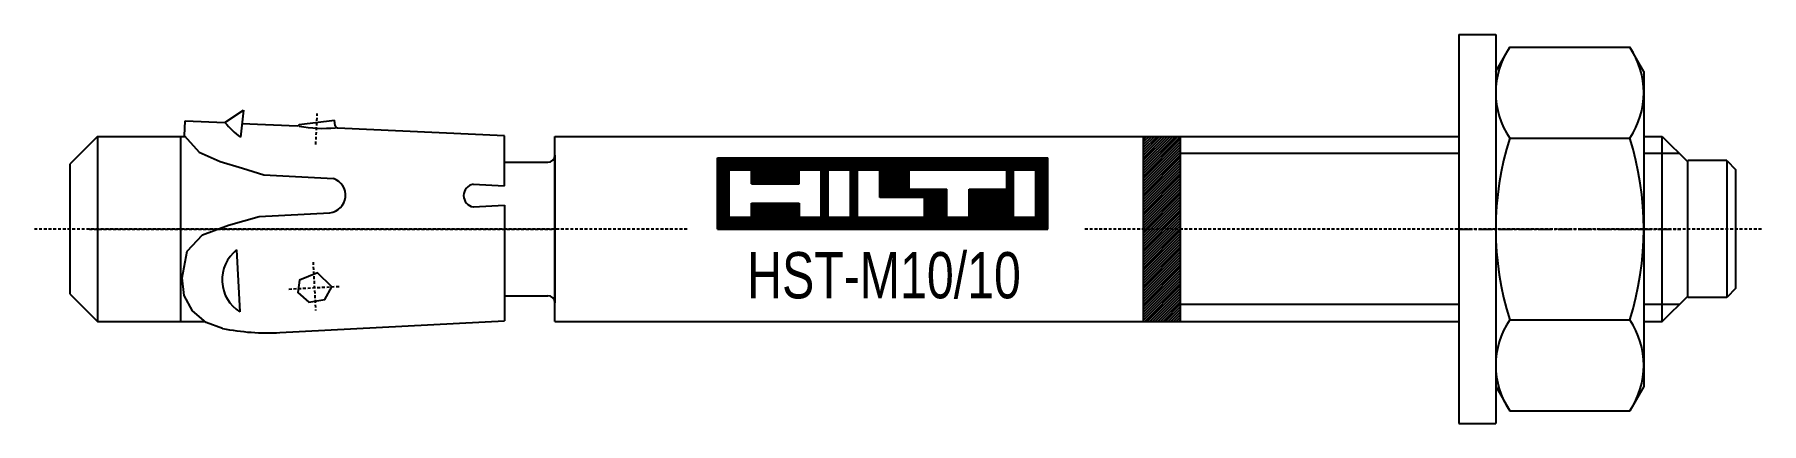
# Model space of a CAD drawing. Header units: millimetres. Extents: x 296 to 4896, y 152 to 3333.
# Drawn here: x 3653.4 to 3746.7, y 1717.1 to 1738.1 of the extents above; entities that cross this region are included whole.
import ezdxf
from ezdxf.enums import TextEntityAlignment as Align

# ---------------------------------------------------------------- set-up
doc = ezdxf.new("R2010")
doc.units = ezdxf.units.MM
doc.linetypes.add('CENTERLI', pattern=[1, 0.75, -0.0625, 0.125, -0.0625])
doc.linetypes.add('DASHED', pattern=[0.25, 0.15625, -0.09375])
for name, color, linetype in [('1', 1, 'DASHED'), ('10', 1, 'Continuous'), ('2', 3, 'Continuous'), ('3', 4, 'Continuous'), ('4', 2, 'Continuous'), ('951', 1, 'Continuous')]:
    doc.layers.add(name, color=color, linetype=linetype)
doc.styles.get("Standard").update_dxf_attribs({"font": 'arial.ttf'})

# ---------------------------------------------------------------- blocks, each defined once
blk = doc.blocks.new('HST-M10-10')
at = {"layer": '1'}
for p, q in [((-76.714, 4.57), (-76.638, 6.23)), ((-56.66, 0), (-91.911, 0)), ((-88.947, 0), (-63.947, 0)), ((1.376, 0), (-35.227, 0)), ((-76.866, -1.784), (-76.729, -4.407)), ((-78.177, -3.24), (-75.446, -3.097))]:
    blk.add_line(p, q, dxfattribs=at)
at = {"layer": '1', "linetype": 'Continuous'}
blk.add_arc((-76.344, 11.794), 6.36, 258.4927, 276.20763, dxfattribs=at)
at = {"layer": '10'}
for p, q in [((-55.02, 3.84), (-37.175, 3.84)), ((-55.02, 0), (-55.02, 3.84)), ((-54.985, 3.84), (-54.985, 0)), ((-54.921, 0), (-54.921, 3.84)), ((-54.857, 3.84), (-54.857, 0)), ((-54.793, 0), (-54.793, 3.84)), ((-54.729, 3.84), (-54.729, 0)), ((-54.665, 0), (-54.665, 3.84)), ((-54.601, 3.84), (-54.601, 0)), ((-54.537, 0), (-54.537, 3.84)), ((-54.473, 3.84), (-54.473, 0)), ((-54.409, 0), (-54.409, 3.84)), ((-54.345, 3.84), (-54.345, 3.2)), ((-54.281, 3.2), (-54.281, 3.84)), ((-54.217, 3.84), (-54.217, 3.2)), ((-54.153, 3.2), (-54.153, 3.84)), ((-54.089, 3.84), (-54.089, 3.2)), ((-54.025, 3.2), (-54.025, 3.84)), ((-53.961, 3.84), (-53.961, 3.2)), ((-53.897, 3.2), (-53.897, 3.84)), ((-53.833, 3.84), (-53.833, 3.2)), ((-53.769, 3.2), (-53.769, 3.84)), ((-53.705, 3.84), (-53.705, 3.2)), ((-53.641, 3.2), (-53.641, 3.84)), ((-53.577, 3.84), (-53.577, 3.2)), ((-53.513, 3.2), (-53.513, 3.84)), ((-53.449, 3.84), (-53.449, 3.2)), ((-53.385, 3.2), (-53.385, 3.84)), ((-53.321, 3.84), (-53.321, 3.2)), ((-53.257, 3.2), (-53.257, 3.84)), ((-53.193, 3.84), (-53.193, 3.2)), ((-53.129, 2.447), (-53.129, 3.84)), ((-53.065, 3.84), (-53.065, 2.447)), ((-53.001, 2.447), (-53.001, 3.84)), ((-52.937, 3.84), (-52.937, 2.447)), ((-52.873, 2.447), (-52.873, 3.84)), ((-52.809, 3.84), (-52.809, 2.447)), ((-52.745, 2.447), (-52.745, 3.84)), ((-52.681, 3.84), (-52.681, 2.447)), ((-52.617, 2.447), (-52.617, 3.84)), ((-52.553, 3.84), (-52.553, 2.447)), ((-52.489, 2.447), (-52.489, 3.84)), ((-52.425, 3.84), (-52.425, 2.447)), ((-52.361, 2.447), (-52.361, 3.84)), ((-52.297, 3.84), (-52.297, 2.447)), ((-52.233, 2.447), (-52.233, 3.84)), ((-52.169, 3.84), (-52.169, 2.447)), ((-52.105, 2.447), (-52.105, 3.84)), ((-52.041, 3.84), (-52.041, 2.447)), ((-51.977, 2.447), (-51.977, 3.84)), ((-51.913, 3.84), (-51.913, 2.447)), ((-51.849, 2.447), (-51.849, 3.84)), ((-51.785, 3.84), (-51.785, 2.447)), ((-51.721, 2.447), (-51.721, 3.84)), ((-51.657, 3.84), (-51.657, 2.447)), ((-51.593, 2.447), (-51.593, 3.84)), ((-51.529, 3.84), (-51.529, 2.447)), ((-51.465, 2.447), (-51.465, 3.84)), ((-51.401, 3.84), (-51.401, 2.447)), ((-51.337, 2.447), (-51.337, 3.84)), ((-51.273, 3.84), (-51.273, 2.447)), ((-51.209, 2.447), (-51.209, 3.84)), ((-51.145, 3.84), (-51.145, 2.447)), ((-51.081, 2.447), (-51.081, 3.84)), ((-51.017, 3.84), (-51.017, 2.447)), ((-50.953, 2.447), (-50.953, 3.84)), ((-50.889, 3.84), (-50.889, 2.447)), ((-50.825, 2.447), (-50.825, 3.84)), ((-50.761, 3.84), (-50.761, 2.447)), ((-50.697, 2.447), (-50.697, 3.84)), ((-50.633, 3.84), (-50.633, 2.447)), ((-50.569, 3.2), (-50.569, 3.84)), ((-50.505, 3.84), (-50.505, 3.2)), ((-50.441, 3.2), (-50.441, 3.84)), ((-50.377, 3.84), (-50.377, 3.2)), ((-50.313, 3.2), (-50.313, 3.84)), ((-50.249, 3.84), (-50.249, 3.2)), ((-50.185, 3.2), (-50.185, 3.84)), ((-50.121, 3.84), (-50.121, 3.2)), ((-50.057, 3.2), (-50.057, 3.84)), ((-49.993, 3.84), (-49.993, 3.2)), ((-49.929, 3.2), (-49.929, 3.84)), ((-49.865, 3.84), (-49.865, 3.2)), ((-49.801, 3.2), (-49.801, 3.84)), ((-49.737, 3.84), (-49.737, 3.2)), ((-49.673, 3.2), (-49.673, 3.84)), ((-49.609, 3.84), (-49.609, 3.2)), ((-49.545, 3.2), (-49.545, 3.84)), ((-49.481, 3.84), (-49.481, 3.2)), ((-49.417, 3.2), (-49.417, 3.84)), ((-49.353, 3.84), (-49.353, 0)), ((-49.289, 0), (-49.289, 3.84)), ((-49.225, 3.84), (-49.225, 0)), ((-49.161, 0), (-49.161, 3.84)), ((-49.097, 3.84), (-49.097, 0)), ((-49.033, 3.2), (-49.033, 3.84)), ((-48.969, 3.84), (-48.969, 3.2)), ((-48.905, 3.2), (-48.905, 3.84)), ((-48.841, 3.84), (-48.841, 3.2)), ((-48.777, 3.2), (-48.777, 3.84)), ((-48.713, 3.84), (-48.713, 3.2)), ((-48.649, 3.2), (-48.649, 3.84)), ((-48.585, 3.84), (-48.585, 3.2)), ((-48.521, 3.2), (-48.521, 3.84)), ((-48.457, 3.84), (-48.457, 3.2)), ((-48.393, 3.2), (-48.393, 3.84)), ((-48.329, 3.84), (-48.329, 3.2)), ((-48.265, 3.2), (-48.265, 3.84)), ((-48.201, 3.84), (-48.201, 3.2)), ((-48.137, 3.2), (-48.137, 3.84)), ((-48.073, 3.84), (-48.073, 3.2)), ((-48.009, 3.2), (-48.009, 3.84)), ((-47.945, 3.84), (-47.945, 3.2)), ((-47.881, 3.2), (-47.881, 3.84)), ((-47.817, 3.84), (-47.817, 0)), ((-47.753, 0), (-47.753, 3.84)), ((-47.689, 3.84), (-47.689, 0)), ((-47.625, 0), (-47.625, 3.84)), ((-47.561, 3.84), (-47.561, 0)), ((-47.497, 0), (-47.497, 3.84)), ((-47.433, 3.84), (-47.433, 3.2)), ((-47.369, 3.2), (-47.369, 3.84)), ((-47.305, 3.84), (-47.305, 3.2)), ((-47.241, 3.2), (-47.241, 3.84)), ((-47.177, 3.84), (-47.177, 3.2)), ((-47.113, 3.2), (-47.113, 3.84)), ((-47.049, 3.84), (-47.049, 3.2)), ((-46.985, 3.2), (-46.985, 3.84)), ((-46.921, 3.84), (-46.921, 3.2)), ((-46.857, 3.2), (-46.857, 3.84)), ((-46.793, 3.84), (-46.793, 3.2)), ((-46.729, 3.2), (-46.729, 3.84)), ((-46.665, 3.84), (-46.665, 3.2)), ((-46.601, 3.2), (-46.601, 3.84)), ((-46.537, 3.84), (-46.537, 3.2)), ((-46.473, 3.2), (-46.473, 3.84)), ((-46.409, 3.84), (-46.409, 3.2)), ((-46.345, 3.2), (-46.345, 3.84)), ((-46.281, 3.84), (-46.281, 3.2)), ((-46.217, 1.694), (-46.217, 3.84)), ((-46.153, 3.84), (-46.153, 1.694)), ((-46.089, 1.694), (-46.089, 3.84)), ((-46.025, 3.84), (-46.025, 1.694)), ((-45.961, 1.694), (-45.961, 3.84)), ((-45.897, 3.84), (-45.897, 1.694)), ((-45.833, 1.694), (-45.833, 3.84)), ((-45.769, 3.84), (-45.769, 1.694)), ((-45.705, 1.694), (-45.705, 3.84)), ((-45.641, 3.84), (-45.641, 1.694)), ((-45.577, 1.694), (-45.577, 3.84)), ((-45.513, 3.84), (-45.513, 1.694)), ((-45.449, 1.694), (-45.449, 3.84)), ((-45.385, 3.84), (-45.385, 1.694)), ((-45.321, 1.694), (-45.321, 3.84)), ((-45.257, 3.84), (-45.257, 1.694)), ((-45.193, 1.694), (-45.193, 3.84)), ((-45.129, 3.84), (-45.129, 1.694)), ((-45.065, 1.694), (-45.065, 3.84)), ((-45.001, 3.84), (-45.001, 1.694)), ((-44.937, 1.694), (-44.937, 3.84)), ((-44.873, 3.84), (-44.873, 1.694)), ((-44.809, 1.694), (-44.809, 3.84)), ((-44.745, 3.84), (-44.745, 1.694)), ((-44.681, 1.694), (-44.681, 3.84)), ((-44.617, 3.84), (-44.617, 3.2)), ((-44.553, 3.2), (-44.553, 3.84)), ((-44.489, 3.84), (-44.489, 3.2)), ((-44.425, 3.2), (-44.425, 3.84)), ((-44.361, 3.84), (-44.361, 3.2)), ((-44.297, 3.2), (-44.297, 3.84)), ((-44.233, 3.84), (-44.233, 3.2)), ((-44.169, 3.2), (-44.169, 3.84)), ((-44.105, 3.84), (-44.105, 3.2)), ((-44.041, 3.2), (-44.041, 3.84)), ((-43.977, 3.84), (-43.977, 3.2)), ((-43.913, 3.2), (-43.913, 3.84)), ((-43.849, 3.84), (-43.849, 3.2)), ((-43.785, 3.2), (-43.785, 3.84)), ((-43.721, 3.84), (-43.721, 3.2)), ((-43.657, 3.2), (-43.657, 3.84)), ((-43.593, 3.84), (-43.593, 3.2)), ((-43.529, 3.2), (-43.529, 3.84)), ((-43.465, 3.84), (-43.465, 3.2)), ((-43.401, 3.2), (-43.401, 3.84)), ((-43.337, 3.84), (-43.337, 3.2)), ((-43.273, 3.2), (-43.273, 3.84)), ((-43.209, 3.84), (-43.209, 3.2)), ((-43.145, 3.2), (-43.145, 3.84)), ((-43.081, 3.84), (-43.081, 3.2)), ((-43.017, 3.2), (-43.017, 3.84)), ((-42.953, 3.84), (-42.953, 3.2)), ((-42.889, 3.2), (-42.889, 3.84)), ((-42.825, 3.84), (-42.825, 3.2)), ((-42.761, 3.2), (-42.761, 3.84)), ((-42.697, 3.84), (-42.697, 3.2)), ((-42.633, 3.2), (-42.633, 3.84)), ((-42.569, 3.84), (-42.569, 3.2)), ((-42.505, 3.2), (-42.505, 3.84)), ((-42.441, 3.84), (-42.441, 3.2)), ((-42.377, 3.2), (-42.377, 3.84)), ((-42.313, 3.84), (-42.313, 3.2)), ((-42.249, 3.2), (-42.249, 3.84)), ((-42.185, 3.84), (-42.185, 3.2)), ((-42.121, 3.2), (-42.121, 3.84)), ((-42.057, 3.84), (-42.057, 3.2)), ((-41.993, 3.2), (-41.993, 3.84)), ((-41.929, 3.84), (-41.929, 3.2)), ((-41.865, 3.2), (-41.865, 3.84)), ((-41.801, 3.84), (-41.801, 3.2)), ((-41.737, 3.2), (-41.737, 3.84)), ((-41.673, 3.84), (-41.673, 3.2)), ((-41.609, 3.2), (-41.609, 3.84)), ((-41.545, 3.84), (-41.545, 3.2)), ((-41.481, 3.2), (-41.481, 3.84)), ((-41.417, 3.84), (-41.417, 3.2)), ((-41.353, 3.2), (-41.353, 3.84)), ((-41.289, 3.84), (-41.289, 3.2)), ((-41.225, 3.2), (-41.225, 3.84)), ((-41.161, 3.84), (-41.161, 3.2)), ((-41.097, 3.2), (-41.097, 3.84)), ((-41.033, 3.84), (-41.033, 3.2)), ((-40.969, 3.2), (-40.969, 3.84)), ((-40.905, 3.84), (-40.905, 3.2)), ((-40.841, 3.2), (-40.841, 3.84)), ((-40.777, 3.84), (-40.777, 3.2)), ((-40.713, 3.2), (-40.713, 3.84)), ((-40.649, 3.84), (-40.649, 3.2)), ((-40.585, 3.2), (-40.585, 3.84)), ((-40.521, 3.84), (-40.521, 3.2)), ((-40.457, 3.2), (-40.457, 3.84)), ((-40.393, 3.84), (-40.393, 3.2)), ((-40.329, 3.2), (-40.329, 3.84)), ((-40.265, 3.84), (-40.265, 3.2)), ((-40.201, 3.2), (-40.201, 3.84)), ((-40.137, 3.84), (-40.137, 3.2)), ((-40.073, 3.2), (-40.073, 3.84)), ((-40.009, 3.84), (-40.009, 3.2)), ((-39.945, 3.2), (-39.945, 3.84)), ((-39.881, 3.84), (-39.881, 3.2)), ((-39.817, 3.2), (-39.817, 3.84)), ((-39.753, 3.84), (-39.753, 3.2)), ((-39.689, 3.2), (-39.689, 3.84)), ((-39.625, 3.84), (-39.625, 3.2)), ((-39.561, 3.2), (-39.561, 3.84)), ((-39.497, 3.84), (-39.497, 3.2)), ((-39.433, 3.2), (-39.433, 3.84)), ((-39.369, 3.84), (-39.369, 0)), ((-39.305, 0), (-39.305, 3.84)), ((-39.241, 3.84), (-39.241, 0)), ((-39.177, 0), (-39.177, 3.84)), ((-39.113, 3.84), (-39.113, 0)), ((-39.049, 0), (-39.049, 3.84)), ((-38.985, 3.84), (-38.985, 3.2)), ((-38.921, 3.2), (-38.921, 3.84)), ((-38.857, 3.84), (-38.857, 3.2)), ((-38.793, 3.2), (-38.793, 3.84)), ((-38.729, 3.84), (-38.729, 3.2)), ((-38.665, 3.2), (-38.665, 3.84)), ((-38.601, 3.84), (-38.601, 3.2)), ((-38.537, 3.2), (-38.537, 3.84)), ((-38.473, 3.84), (-38.473, 3.2)), ((-38.409, 3.2), (-38.409, 3.84)), ((-38.345, 3.84), (-38.345, 3.2)), ((-38.281, 3.2), (-38.281, 3.84)), ((-38.217, 3.84), (-38.217, 3.2)), ((-38.153, 3.2), (-38.153, 3.84)), ((-38.089, 3.84), (-38.089, 3.2)), ((-38.025, 3.2), (-38.025, 3.84)), ((-37.961, 3.84), (-37.961, 3.2)), ((-37.897, 3.2), (-37.897, 3.84)), ((-37.833, 3.84), (-37.833, 3.2)), ((-37.769, 0), (-37.769, 3.84)), ((-37.705, 3.84), (-37.705, 0)), ((-37.641, 0), (-37.641, 3.84)), ((-37.577, 3.84), (-37.577, 0)), ((-37.513, 0), (-37.513, 3.84)), ((-37.449, 3.84), (-37.449, 0)), ((-37.385, 0), (-37.385, 3.84)), ((-37.321, 3.84), (-37.321, 0)), ((-37.257, 0), (-37.257, 3.84)), ((-37.193, 3.84), (-37.193, 0)), ((-37.175, 0), (-37.175, 3.84)), ((-54.38, 3.2), (-53.175, 3.2)), ((-54.38, 0.64), (-54.38, 3.2)), ((-53.175, 2.447), (-53.175, 3.2)), ((-50.615, 2.447), (-50.615, 3.2)), ((-50.615, 3.2), (-49.411, 3.2)), ((-49.411, 0.64), (-49.411, 3.2)), ((-49.034, 0.64), (-49.034, 3.2)), ((-49.034, 3.2), (-47.829, 3.2)), ((-47.829, 0.64), (-47.829, 3.2)), ((-47.453, 0.64), (-47.453, 3.2)), ((-47.453, 3.2), (-46.248, 3.2)), ((-46.248, 1.694), (-46.248, 3.2)), ((-44.667, 2.146), (-44.667, 3.2)), ((-44.667, 3.2), (-39.396, 3.2)), ((-39.396, 2.146), (-39.396, 3.2)), ((-39.02, 0.64), (-39.02, 3.2)), ((-39.02, 3.2), (-37.815, 3.2)), ((-37.815, 0.64), (-37.815, 3.2)), ((-53.175, 2.447), (-50.615, 2.447)), ((-44.667, 2.146), (-42.634, 2.146)), ((-44.617, 2.146), (-44.617, 1.694)), ((-44.553, 1.694), (-44.553, 2.146)), ((-44.489, 2.146), (-44.489, 1.694)), ((-44.425, 1.694), (-44.425, 2.146)), ((-44.361, 2.146), (-44.361, 1.694)), ((-44.297, 1.694), (-44.297, 2.146)), ((-44.233, 2.146), (-44.233, 1.694)), ((-44.169, 1.694), (-44.169, 2.146)), ((-44.105, 2.146), (-44.105, 1.694)), ((-44.041, 1.694), (-44.041, 2.146)), ((-43.977, 2.146), (-43.977, 1.694)), ((-43.913, 1.694), (-43.913, 2.146)), ((-43.849, 2.146), (-43.849, 1.694)), ((-43.785, 0), (-43.785, 2.146)), ((-43.721, 2.146), (-43.721, 0)), ((-43.657, 0), (-43.657, 2.146)), ((-43.593, 2.146), (-43.593, 0)), ((-43.529, 0), (-43.529, 2.146)), ((-43.465, 2.146), (-43.465, 0)), ((-43.401, 0), (-43.401, 2.146)), ((-43.337, 2.146), (-43.337, 0)), ((-43.273, 0), (-43.273, 2.146)), ((-43.209, 2.146), (-43.209, 0)), ((-43.145, 0), (-43.145, 2.146)), ((-43.081, 2.146), (-43.081, 0)), ((-43.017, 0), (-43.017, 2.146)), ((-42.953, 2.146), (-42.953, 0)), ((-42.889, 0), (-42.889, 2.146)), ((-42.825, 2.146), (-42.825, 0)), ((-42.761, 0), (-42.761, 2.146)), ((-42.697, 2.146), (-42.697, 0)), ((-42.634, 0.64), (-42.634, 2.146)), ((-41.429, 2.146), (-39.396, 2.146)), ((-41.429, 0.64), (-41.429, 2.146)), ((-41.417, 2.146), (-41.417, 0)), ((-41.353, 0), (-41.353, 2.146)), ((-41.289, 2.146), (-41.289, 0)), ((-41.225, 0), (-41.225, 2.146)), ((-41.161, 2.146), (-41.161, 0)), ((-41.097, 0), (-41.097, 2.146)), ((-41.033, 2.146), (-41.033, 0)), ((-40.969, 0), (-40.969, 2.146)), ((-40.905, 2.146), (-40.905, 0)), ((-40.841, 0), (-40.841, 2.146)), ((-40.777, 2.146), (-40.777, 0)), ((-40.713, 0), (-40.713, 2.146)), ((-40.649, 2.146), (-40.649, 0)), ((-40.585, 0), (-40.585, 2.146)), ((-40.521, 2.146), (-40.521, 0)), ((-40.457, 0), (-40.457, 2.146)), ((-40.393, 2.146), (-40.393, 0)), ((-40.329, 0), (-40.329, 2.146)), ((-40.265, 2.146), (-40.265, 0)), ((-40.201, 0), (-40.201, 2.146)), ((-40.137, 2.146), (-40.137, 0)), ((-40.073, 0), (-40.073, 2.146)), ((-40.009, 2.146), (-40.009, 0)), ((-39.945, 0), (-39.945, 2.146)), ((-39.881, 2.146), (-39.881, 0)), ((-39.817, 0), (-39.817, 2.146)), ((-39.753, 2.146), (-39.753, 0)), ((-39.689, 0), (-39.689, 2.146)), ((-39.625, 2.146), (-39.625, 0)), ((-39.561, 0), (-39.561, 2.146)), ((-39.497, 2.146), (-39.497, 0)), ((-39.433, 0), (-39.433, 2.146)), ((-53.175, 1.393), (-50.615, 1.393)), ((-53.175, 0.64), (-53.175, 1.393)), ((-53.129, 0), (-53.129, 1.393)), ((-53.065, 1.393), (-53.065, 0)), ((-53.001, 0), (-53.001, 1.393)), ((-52.937, 1.393), (-52.937, 0)), ((-52.873, 0), (-52.873, 1.393)), ((-52.809, 1.393), (-52.809, 0)), ((-52.745, 0), (-52.745, 1.393)), ((-52.681, 1.393), (-52.681, 0)), ((-52.617, 0), (-52.617, 1.393)), ((-52.553, 1.393), (-52.553, 0)), ((-52.489, 0), (-52.489, 1.393)), ((-52.425, 1.393), (-52.425, 0)), ((-52.361, 0), (-52.361, 1.393)), ((-52.297, 1.393), (-52.297, 0)), ((-52.233, 0), (-52.233, 1.393)), ((-52.169, 1.393), (-52.169, 0)), ((-52.105, 0), (-52.105, 1.393)), ((-52.041, 1.393), (-52.041, 0)), ((-51.977, 0), (-51.977, 1.393)), ((-51.913, 1.393), (-51.913, 0)), ((-51.849, 0), (-51.849, 1.393)), ((-51.785, 1.393), (-51.785, 0)), ((-51.721, 0), (-51.721, 1.393)), ((-51.657, 1.393), (-51.657, 0)), ((-51.593, 0), (-51.593, 1.393)), ((-51.529, 1.393), (-51.529, 0)), ((-51.465, 0), (-51.465, 1.393)), ((-51.401, 1.393), (-51.401, 0)), ((-51.337, 0), (-51.337, 1.393)), ((-51.273, 1.393), (-51.273, 0)), ((-51.209, 0), (-51.209, 1.393)), ((-51.145, 1.393), (-51.145, 0)), ((-51.081, 0), (-51.081, 1.393)), ((-51.017, 1.393), (-51.017, 0)), ((-50.953, 0), (-50.953, 1.393)), ((-50.889, 1.393), (-50.889, 0)), ((-50.825, 0), (-50.825, 1.393)), ((-50.761, 1.393), (-50.761, 0)), ((-50.697, 0), (-50.697, 1.393)), ((-50.633, 1.393), (-50.633, 0)), ((-50.615, 1.393), (-50.615, 0.64)), ((-43.839, 1.694), (-46.248, 1.694)), ((-43.839, 0.64), (-43.839, 1.694)), ((-55.02, 0), (-37.175, 0)), ((-54.38, 0.64), (-53.175, 0.64)), ((-54.345, 0.64), (-54.345, 0)), ((-54.281, 0), (-54.281, 0.64)), ((-54.217, 0.64), (-54.217, 0)), ((-54.153, 0), (-54.153, 0.64)), ((-54.089, 0.64), (-54.089, 0)), ((-54.025, 0), (-54.025, 0.64)), ((-53.961, 0.64), (-53.961, 0)), ((-53.897, 0), (-53.897, 0.64)), ((-53.833, 0.64), (-53.833, 0)), ((-53.769, 0), (-53.769, 0.64)), ((-53.705, 0.64), (-53.705, 0)), ((-53.641, 0), (-53.641, 0.64)), ((-53.577, 0.64), (-53.577, 0)), ((-53.513, 0), (-53.513, 0.64)), ((-53.449, 0.64), (-53.449, 0)), ((-53.385, 0), (-53.385, 0.64)), ((-53.321, 0.64), (-53.321, 0)), ((-53.257, 0), (-53.257, 0.64)), ((-53.193, 0.64), (-53.193, 0)), ((-50.615, 0.64), (-49.411, 0.64)), ((-50.569, 0), (-50.569, 0.64)), ((-50.505, 0.64), (-50.505, 0)), ((-50.441, 0), (-50.441, 0.64)), ((-50.377, 0.64), (-50.377, 0)), ((-50.313, 0), (-50.313, 0.64)), ((-50.249, 0.64), (-50.249, 0)), ((-50.185, 0), (-50.185, 0.64)), ((-50.121, 0.64), (-50.121, 0)), ((-50.057, 0), (-50.057, 0.64)), ((-49.993, 0.64), (-49.993, 0)), ((-49.929, 0), (-49.929, 0.64)), ((-49.865, 0.64), (-49.865, 0)), ((-49.801, 0), (-49.801, 0.64)), ((-49.737, 0.64), (-49.737, 0)), ((-49.673, 0), (-49.673, 0.64)), ((-49.609, 0.64), (-49.609, 0)), ((-49.545, 0), (-49.545, 0.64)), ((-49.481, 0.64), (-49.481, 0)), ((-49.417, 0), (-49.417, 0.64)), ((-49.034, 0.64), (-47.829, 0.64)), ((-49.033, 0), (-49.033, 0.64)), ((-48.969, 0.64), (-48.969, 0)), ((-48.905, 0), (-48.905, 0.64)), ((-48.841, 0.64), (-48.841, 0)), ((-48.777, 0), (-48.777, 0.64)), ((-48.713, 0.64), (-48.713, 0)), ((-48.649, 0), (-48.649, 0.64)), ((-48.585, 0.64), (-48.585, 0)), ((-48.521, 0), (-48.521, 0.64)), ((-48.457, 0.64), (-48.457, 0)), ((-48.393, 0), (-48.393, 0.64)), ((-48.329, 0.64), (-48.329, 0)), ((-48.265, 0), (-48.265, 0.64)), ((-48.201, 0.64), (-48.201, 0)), ((-48.137, 0), (-48.137, 0.64)), ((-48.073, 0.64), (-48.073, 0)), ((-48.009, 0), (-48.009, 0.64)), ((-47.945, 0.64), (-47.945, 0)), ((-47.881, 0), (-47.881, 0.64)), ((-47.453, 0.64), (-43.839, 0.64)), ((-47.433, 0.64), (-47.433, 0)), ((-47.369, 0), (-47.369, 0.64)), ((-47.305, 0.64), (-47.305, 0)), ((-47.241, 0), (-47.241, 0.64)), ((-47.177, 0.64), (-47.177, 0)), ((-47.113, 0), (-47.113, 0.64)), ((-47.049, 0.64), (-47.049, 0)), ((-46.985, 0), (-46.985, 0.64)), ((-46.921, 0.64), (-46.921, 0)), ((-46.857, 0), (-46.857, 0.64)), ((-46.793, 0.64), (-46.793, 0)), ((-46.729, 0), (-46.729, 0.64)), ((-46.665, 0.64), (-46.665, 0)), ((-46.601, 0), (-46.601, 0.64)), ((-46.537, 0.64), (-46.537, 0)), ((-46.473, 0), (-46.473, 0.64)), ((-46.409, 0.64), (-46.409, 0)), ((-46.345, 0), (-46.345, 0.64)), ((-46.281, 0.64), (-46.281, 0)), ((-46.217, 0), (-46.217, 0.64)), ((-46.153, 0.64), (-46.153, 0)), ((-46.089, 0), (-46.089, 0.64)), ((-46.025, 0.64), (-46.025, 0)), ((-45.961, 0), (-45.961, 0.64)), ((-45.897, 0.64), (-45.897, 0)), ((-45.833, 0), (-45.833, 0.64)), ((-45.769, 0.64), (-45.769, 0)), ((-45.705, 0), (-45.705, 0.64)), ((-45.641, 0.64), (-45.641, 0)), ((-45.577, 0), (-45.577, 0.64)), ((-45.513, 0.64), (-45.513, 0)), ((-45.449, 0), (-45.449, 0.64)), ((-45.385, 0.64), (-45.385, 0)), ((-45.321, 0), (-45.321, 0.64)), ((-45.257, 0.64), (-45.257, 0)), ((-45.193, 0), (-45.193, 0.64)), ((-45.129, 0.64), (-45.129, 0)), ((-45.065, 0), (-45.065, 0.64)), ((-45.001, 0.64), (-45.001, 0)), ((-44.937, 0), (-44.937, 0.64)), ((-44.873, 0.64), (-44.873, 0)), ((-44.809, 0), (-44.809, 0.64)), ((-44.745, 0.64), (-44.745, 0)), ((-44.681, 0), (-44.681, 0.64)), ((-44.617, 0.64), (-44.617, 0)), ((-44.553, 0), (-44.553, 0.64)), ((-44.489, 0.64), (-44.489, 0)), ((-44.425, 0), (-44.425, 0.64)), ((-44.361, 0.64), (-44.361, 0)), ((-44.297, 0), (-44.297, 0.64)), ((-44.233, 0.64), (-44.233, 0)), ((-44.169, 0), (-44.169, 0.64)), ((-44.105, 0.64), (-44.105, 0)), ((-44.041, 0), (-44.041, 0.64)), ((-43.977, 0.64), (-43.977, 0)), ((-43.913, 0), (-43.913, 0.64)), ((-43.849, 0.64), (-43.849, 0)), ((-42.634, 0.64), (-41.429, 0.64)), ((-42.633, 0), (-42.633, 0.64)), ((-42.569, 0.64), (-42.569, 0)), ((-42.505, 0), (-42.505, 0.64)), ((-42.441, 0.64), (-42.441, 0)), ((-42.377, 0), (-42.377, 0.64)), ((-42.313, 0.64), (-42.313, 0)), ((-42.249, 0), (-42.249, 0.64)), ((-42.185, 0.64), (-42.185, 0)), ((-42.121, 0), (-42.121, 0.64)), ((-42.057, 0.64), (-42.057, 0)), ((-41.993, 0), (-41.993, 0.64)), ((-41.929, 0.64), (-41.929, 0)), ((-41.865, 0), (-41.865, 0.64)), ((-41.801, 0.64), (-41.801, 0)), ((-41.737, 0), (-41.737, 0.64)), ((-41.673, 0.64), (-41.673, 0)), ((-41.609, 0), (-41.609, 0.64)), ((-41.545, 0.64), (-41.545, 0)), ((-41.481, 0), (-41.481, 0.64)), ((-39.02, 0.64), (-37.815, 0.64)), ((-38.985, 0.64), (-38.985, 0)), ((-38.921, 0), (-38.921, 0.64)), ((-38.857, 0.64), (-38.857, 0)), ((-38.793, 0), (-38.793, 0.64)), ((-38.729, 0.64), (-38.729, 0)), ((-38.665, 0), (-38.665, 0.64)), ((-38.601, 0.64), (-38.601, 0)), ((-38.537, 0), (-38.537, 0.64)), ((-38.473, 0.64), (-38.473, 0)), ((-38.409, 0), (-38.409, 0.64)), ((-38.345, 0.64), (-38.345, 0)), ((-38.281, 0), (-38.281, 0.64)), ((-38.217, 0.64), (-38.217, 0)), ((-38.153, 0), (-38.153, 0.64)), ((-38.089, 0.64), (-38.089, 0)), ((-38.025, 0), (-38.025, 0.64)), ((-37.961, 0.64), (-37.961, 0)), ((-37.897, 0), (-37.897, 0.64)), ((-37.833, 0.64), (-37.833, 0))]:
    blk.add_line(p, q, dxfattribs=at)
at = {"layer": '2'}
for p, q in [((-14.98, 10.5), (-12.98, 10.5)), ((-14.98, 10.5), (-14.98, -10.5)), ((-12.98, 10.5), (-12.98, -10.5)), ((-12.98, 8.5), (-12.219, 9.817)), ((-12.219, 9.817), (-5.741, 9.817)), ((-4.98, 8.5), (-5.741, 9.817)), ((-4.98, 8.5), (-4.98, -8.5)), ((-83.811, 5.034), (-83.769, 5.847)), ((-83.769, 5.847), (-81.624, 5.748)), ((-81.624, 5.748), (-80.63, 6.41)), ((-80.63, 6.41), (-80.788, 4.963)), ((-80.707, 5.705), (-77.728, 5.567)), ((-77.609, 5.638), (-75.709, 5.883)), ((-75.67, 5.576), (-75.709, 5.883)), ((-88.501, 4.999), (-90.001, 3.499)), ((-88.501, 4.999), (-83.789, 4.999)), ((-88.501, 4.999), (-88.501, -4.999)), ((-84.013, -4.999), (-84.013, 4.999)), ((-75.551, 5.467), (-66.532, 5.049)), ((-66.532, 2.327), (-66.532, 5.031)), ((-63.8, -5), (-63.8, 5)), ((-63.8, 5), (-14.98, 5)), ((-32, -5), (-32, 5)), ((-30, -5), (-30, 5)), ((-12.219, 4.909), (-5.741, 4.909)), ((-4.98, 5), (-3.98, 5)), ((-3.98, -5), (-3.98, 5)), ((-3.98, 5), (-2.6, 3.62)), ((-63.8, 3.986), (-63.8, -3.986)), ((-90.001, 3.499), (-90.001, -3.499)), ((-79.528, 2.917), (-75.767, 2.72)), ((-66.532, 3.603), (-64.183, 3.603)), ((-0.5, 3.7), (-2.6, 3.7)), ((-2.6, -3.62), (-2.6, 3.62)), ((-0.5, 3.7), (0, 3.2)), ((-0.5, 3.7), (-0.5, -3.7)), ((0, -3.2), (0, 3.2)), ((-68.208, 2.415), (-66.532, 2.327)), ((-68.208, 1.192), (-66.532, 1.28)), ((-66.532, 1.28), (-66.532, -4.957)), ((-79.778, 0.682), (-75.956, 0.882)), ((-80.993, -1.132), (-80.818, -4.478)), ((-90.001, -3.499), (-88.501, -4.999)), ((-66.532, -3.603), (-64.183, -3.603)), ((-3.98, -5), (-2.6, -3.62)), ((-0.5, -3.7), (-2.6, -3.7)), ((0, -3.2), (-0.5, -3.7)), ((-88.501, -4.999), (-82.711, -4.999)), ((-78.652, -5.592), (-66.532, -4.957)), ((-63.8, -5), (-14.98, -5)), ((-12.219, -4.909), (-5.741, -4.909)), ((-4.98, -5), (-3.98, -5)), ((-12.98, -8.5), (-12.219, -9.817)), ((-4.98, -8.5), (-5.741, -9.817)), ((-12.219, -9.817), (-5.741, -9.817)), ((-14.98, -10.5), (-12.98, -10.5))]:
    blk.add_line(p, q, dxfattribs=at)
for points in [[(-83.811, 5.034), (-83.01, 4.144), (-81.877, 3.648), (-80.679, 3.283), (-79.528, 2.917)], [(-83.937, -2.641), (-83.671, -1.198), (-82.837, -0.311), (-81.436, 0.204), (-80.597, 0.437), (-79.778, 0.682)], [(-81.755, -5.367), (-82.642, -5.041), (-83.381, -4.42), (-83.821, -3.583), (-83.937, -2.641)]]:
    blk.add_lwpolyline(points, dxfattribs=at)
blk.add_lwpolyline([(-75.854, -3.118), (-76.623, -2.363), (-77.599, -2.757), (-77.689, -3.431), (-77.099, -3.942), (-76.232, -3.814)], close=True, dxfattribs=at)
for centre, radius, start, end in [((-8.64, 7.363), 4.34, 145.56153, 214.43847), ((-9.32, 7.363), 4.34, 325.56153, 34.43847), ((-77.785, 8.999), 5.031, 220.26306, 233.35074), ((-77.722, 5.693), 0.126, 267.35017, 334.09014), ((-75.545, 5.592), 0.126, 187.35017, 267.35017), ((3.239, 0), 16.219, 162.38303, 197.61697), ((-21.199, 0), 16.219, 342.38303, 17.61697), ((-64.183, 3.986), 0.383, 270, 0), ((-76.057, 1.821), 0.945, 276.12525, 72.14817), ((-68.115, 1.804), 0.618, 98.59794, 261.40206), ((-79.733, -2.743), 2.046, 128.03305, 237.96695), ((-64.183, -3.986), 0.383, 0, 90), ((-79.306, 6.89), 12.5, 258.70072, 272.99999), ((-8.64, -7.363), 4.34, 145.56153, 214.43847), ((-9.32, -7.363), 4.34, 325.56153, 34.43847)]:
    blk.add_arc(centre, radius, start, end, dxfattribs=at)
at = {"layer": '4'}
for p, q in [((-30.003, 5), (-32, 3.003)), ((-32, 3.145), (-30.145, 5)), ((-30.286, 5), (-32, 3.286)), ((-32, 3.427), (-30.427, 5)), ((-30.569, 5), (-32, 3.569)), ((-32, 3.71), (-30.71, 5)), ((-30.852, 5), (-32, 3.852)), ((-32, 3.993), (-30.993, 5)), ((-31.135, 5), (-32, 4.135)), ((-32, 4.276), (-31.276, 5)), ((-31.417, 5), (-32, 4.417)), ((-32, 4.559), (-31.559, 5)), ((-31.7, 5), (-32, 4.7)), ((-32, 4.842), (-31.842, 5)), ((-31.983, 5), (-32, 4.983)), ((-32, 2.862), (-30, 4.862)), ((-30, 4.72), (-32, 2.72)), ((-32, 2.579), (-30, 4.579)), ((-30, 4.437), (-32, 2.437)), ((-32, 2.296), (-30, 4.296)), ((-30, 4.155), (-32, 2.155)), ((-32, 2.013), (-30, 4.013)), ((-30, 3.872), (-32, 1.872)), ((-32, 1.73), (-30, 3.73)), ((-30, 3.589), (-32, 1.589)), ((-32, 1.447), (-30, 3.447)), ((-30, 3.306), (-32, 1.306)), ((-32, 1.165), (-30, 3.165)), ((-30, 3.023), (-32, 1.023)), ((-32, 0.882), (-30, 2.882)), ((-30, 2.74), (-32, 0.74)), ((-32, 0.599), (-30, 2.599)), ((-30, 2.458), (-32, 0.458)), ((-32, 0.316), (-30, 2.316)), ((-30, 2.175), (-32, 0.175)), ((-32, 0.033), (-30, 2.033)), ((-30, 1.892), (-32, -0.108)), ((-32, -0.25), (-30, 1.75)), ((-30, 1.609), (-32, -0.391)), ((-32, -0.532), (-30, 1.468)), ((-30, 1.326), (-32, -0.674)), ((-32, -0.815), (-30, 1.185)), ((-30, 1.043), (-32, -0.957)), ((-32, -1.098), (-30, 0.902)), ((-30, 0.76), (-32, -1.24)), ((-32, -1.381), (-30, 0.619)), ((-30, 0.478), (-32, -1.522)), ((-32, -1.664), (-30, 0.336)), ((-30, 0.195), (-32, -1.805)), ((-32, -1.947), (-30, 0.053)), ((-30, -0.088), (-32, -2.088)), ((-32, -2.229), (-30, -0.229)), ((-30, -0.371), (-32, -2.371)), ((-32, -2.512), (-30, -0.512)), ((-30, -0.654), (-32, -2.654)), ((-32, -2.795), (-30, -0.795)), ((-30, -0.937), (-32, -2.937)), ((-32, -3.078), (-30, -1.078)), ((-30, -1.219), (-32, -3.219)), ((-32, -3.361), (-30, -1.361)), ((-30, -1.502), (-32, -3.502)), ((-32, -3.644), (-30, -1.644)), ((-30, -1.785), (-32, -3.785)), ((-32, -3.927), (-30, -1.927)), ((-30, -2.068), (-32, -4.068)), ((-32, -4.209), (-30, -2.209)), ((-30, -2.351), (-32, -4.351)), ((-32, -4.492), (-30, -2.492)), ((-30, -2.634), (-32, -4.634)), ((-32, -4.775), (-30, -2.775)), ((-30, -2.916), (-32, -4.916)), ((-31.942, -5), (-30, -3.058)), ((-30, -3.199), (-31.801, -5)), ((-31.659, -5), (-30, -3.341)), ((-30, -3.482), (-31.518, -5)), ((-31.376, -5), (-30, -3.624)), ((-30, -3.765), (-31.235, -5)), ((-31.094, -5), (-30, -3.906)), ((-30, -4.048), (-30.952, -5)), ((-30.811, -5), (-30, -4.189)), ((-30, -4.331), (-30.669, -5)), ((-30.528, -5), (-30, -4.472)), ((-30, -4.614), (-30.386, -5)), ((-30.245, -5), (-30, -4.755)), ((-30, -4.896), (-30.104, -5))]:
    blk.add_line(p, q, dxfattribs=at)
at = {"layer": '951'}
for p, q in [((-14.98, 4.08), (-30, 4.08)), ((-3.06, 4.08), (-4.98, 4.08)), ((-14.98, -4.08), (-30, -4.08)), ((-3.06, -4.08), (-4.98, -4.08))]:
    blk.add_line(p, q, dxfattribs=at)
at = {"layer": '951', "linetype": 'CENTERLI'}
blk.add_line((-14.98, 0), (-2.98, 0), dxfattribs=at)
at = {"layer": '3', "width": 0.746789}
blk.add_text('HST-M10/10', height=2.5, dxfattribs=at).set_placement((-46.022, -3.746), align=Align.CENTER)

msp = doc.modelspace()

# ---------------------------------------------------------------- block references
at = {"color": 3}
msp.add_blockref('HST-M10-10', (3745.298, 1727.638), dxfattribs=at)

doc.saveas('drawing.dxf')
